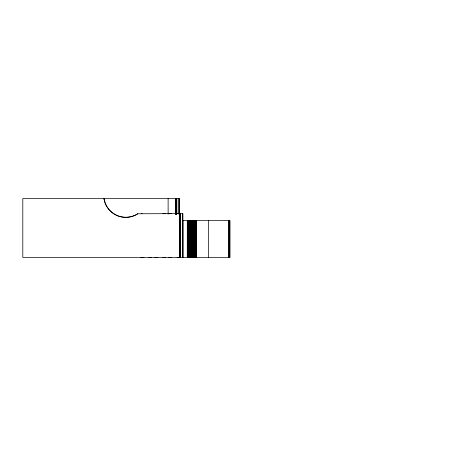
<?xml version="1.0" encoding="UTF-8"?>
<svg xmlns="http://www.w3.org/2000/svg" width="456" height="456" viewBox="0 0 456 456"><rect width="100%" height="100%" fill="white"/><g stroke="black" fill="none" stroke-linecap="round" stroke-linejoin="round"><path stroke-width="0.68" d="M179.539 257.429L179.539 213.647M179.635 213.647L179.778 257.435M180.017 257.429L180.017 213.647M180.109 257.429L180.109 213.647M180.382 257.429L180.382 213.647M180.565 257.429L180.565 213.647M103.991 198.565L104.008 198.708A22.076 22.076 0 0 0 137.832 213.767L182.805 213.647M168.919 213.642L169.575 213.642M168.959 257.429L169.712 257.429M165.813 213.647L162.917 213.642M179.789 213.647L177.093 213.642M155 257.429L155.935 257.429M165.796 257.435L162.906 257.429M165.745 213.647L165.328 213.647M151.78 257.435L148.895 257.429M151.7 257.435L151.09 257.435M165.648 257.435L165.18 257.435M179.111 198.565L179.122 214.166L179.145 198.565L22.806 198.565L22.8 257.429L229.961 257.429L229.961 220.636L182.514 220.636M141.508 213.636L142.124 213.636M142.112 257.429L140.938 257.429L143.976 257.435M171.667 213.647L169.062 213.647M157.896 257.435L155.154 257.429M171.655 257.435L169.051 257.435M177.082 257.429L179.687 257.435M229.71 220.636L229.71 257.429M229.596 220.636L229.596 257.429M228.952 220.636L228.952 257.429M228.769 220.636L228.769 257.429M208.603 220.636L208.603 257.429M196.473 220.636L196.473 257.429M195.989 220.636L195.989 257.429M195.51 220.636L195.51 257.429M195.031 220.636L195.031 257.429M194.558 220.636L194.558 257.429M194.091 220.636L194.091 257.429M193.629 220.636L193.629 257.429M193.173 220.636L193.173 257.429M192.728 220.636L192.728 257.429M192.295 220.636L192.295 257.429M191.873 220.636L191.873 257.429M191.463 220.636L191.463 257.429M191.064 220.636L191.064 257.429M190.682 220.636L190.682 257.429M190.317 220.636L190.317 257.429M189.97 220.636L189.97 257.429M189.639 220.636L189.639 257.429M189.325 220.636L189.325 257.429M189.029 220.636L189.029 257.429M188.755 220.636L188.755 257.429M188.505 220.636L188.505 257.429M188.277 220.636L188.277 257.429M188.071 220.636L188.071 257.429M187.883 220.636L187.883 257.429M187.724 220.636L187.724 257.429M187.587 220.636L187.587 257.429M187.473 220.636L187.473 257.429M187.387 220.636L187.387 257.429M187.285 220.636L187.273 257.429M182.93 220.636L182.93 257.429M182.656 213.647L182.656 257.429M179.031 198.565L179.031 214.166M176.797 198.565L176.797 214.166M176.706 198.565L176.706 214.166M176.614 198.565L176.614 214.166M176.523 198.565L176.523 214.166M176.432 198.565L176.432 214.166M176.335 198.565L176.335 214.166M175.959 198.565L175.959 214.166M175.862 198.565L175.862 214.166M175.668 198.565L175.668 214.166M175.571 198.565L175.571 214.166M168.121 198.565L168.121 214.166M137.809 213.721A22.162 22.07 90 0 1 103.985 198.708M182.793 213.647L182.805 257.429L182.776 213.647"/></g></svg>
